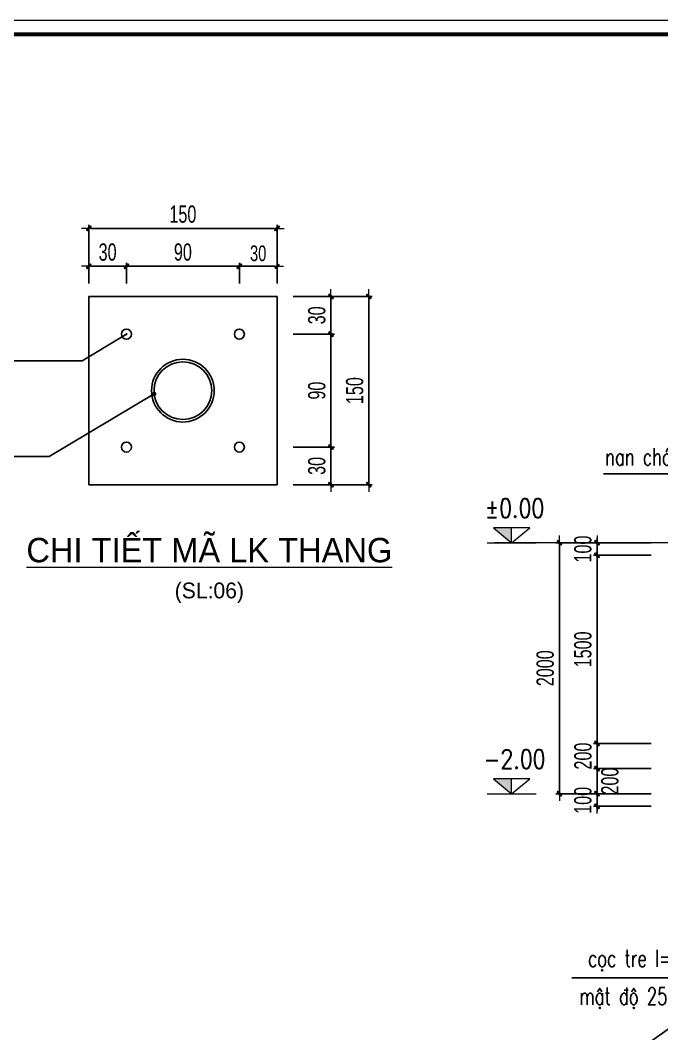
# Model space of a CAD drawing. Header units: millimetres. Extents: x 142758 to 365363, y -504867 to -415100.
# Drawn here: x 227710 to 232822, y -470558 to -462482 of the extents above; entities that cross this region are included whole.
import ezdxf
from ezdxf.enums import TextEntityAlignment as Align

# ---------------------------------------------------------------- set-up
doc = ezdxf.new("R2010")
doc.units = ezdxf.units.MM
doc.header["$LTSCALE"] = 20
doc.header["$MEASUREMENT"] = 0
doc.header["$PDMODE"] = 32
doc.linetypes.add('CENTERX2', pattern=[4, 2.5, -0.5, 0.5, -0.5])
doc.linetypes.add('DASHDOT', pattern=[1, 0.5, -0.25, 0, -0.25])
doc.layers.get('Defpoints').update_dxf_attribs({"color": 1})
for name, color, linetype, lineweight in [('EG Text2', 7, 'Continuous', 18), ('LC Dim', 8, 'Continuous', 18), ('LC Net thay', 7, 'Continuous', 25), ('LC Net truc', 8, 'DASHDOT', 13), ('LC Text1', 3, 'Continuous', 20), ('LC Text2', 7, 'Continuous', 25), ('TEXT2', 7, 'Continuous', 18)]:
    doc.layers.add(name, color=color, linetype=linetype, lineweight=lineweight)
doc.layers.add('KCS_Plotter', color=11, linetype='Continuous', plot=False)
doc.layers.add('Khungten_LCDI', color=7, linetype='Continuous')
doc.styles.add('EG 1', font='VHAVANB.TTF')
doc.styles.add('EG Hai', font='VHAVANB.TTF')
doc.styles.add('HOATBIF', font='hoatbif.shx', dxfattribs={"width": 0.7})
doc.styles.add('Khungten', font='VHAVAN.TTF', dxfattribs={"width": 0.9, "height": 5000})
doc.styles.add('LC 1', font='VHAVANB.TTF')
doc.styles.add('LC 3', font='vnsimli.shx', dxfattribs={"width": 0.75})
doc.styles.add('T1', font='Vnsimli.shx', dxfattribs={"width": 0.8})
doc.styles.add('Title', font='VHBLACK.TTF', dxfattribs={"width": 0.8})
doc.dimstyles.new('1-100', dxfattribs={"dimscale": 100, "dimtxt": 2.5, "dimasz": 0.35, "dimexe": 0.5, "dimexo": 0, "dimgap": 0.8, "dimtad": 1, "dimdec": 0, "dimzin": 0, "dimdsep": 46, "dimtxsty": 'HOATBIF', "dimblk1": 'DOT', "dimblk2": 'DOT', "dimsah": 1, "dimcen": -1, "dimdle": 1, "dimclrd": 256, "dimclre": 256, "dimclrt": 4, "dimadec": 3, "dimazin": 2, "dimtfac": 0.333333, "dimtdec": 0, "dimtix": 1, "dimtmove": 2, "dimatfit": 3, "dimldrblk": 'DOT', "dimfxl": 1, "dimtvp": 0.833333, "dimtolj": 1, "dimtzin": 0, "dimarcsym": 0})
doc.dimstyles.new('1-100(1-50)', dxfattribs={"dimscale": 50, "dimtxt": 2.5, "dimasz": 0.35, "dimexe": 0.5, "dimexo": 0, "dimgap": 0.8, "dimtad": 1, "dimdec": 0, "dimzin": 0, "dimdsep": 46, "dimtxsty": 'HOATBIF', "dimblk1": 'DOT', "dimblk2": 'DOT', "dimsah": 1, "dimcen": -1, "dimdle": 1, "dimclrd": 256, "dimclre": 256, "dimclrt": 4, "dimadec": 3, "dimazin": 2, "dimtfac": 0.333333, "dimtdec": 0, "dimtix": 1, "dimtmove": 2, "dimatfit": 3, "dimldrblk": 'DOT', "dimfxl": 1, "dimtvp": 0.833333, "dimtolj": 1, "dimtzin": 0, "dimarcsym": 0})
doc.dimstyles.new('MONG', dxfattribs={"dimscale": 50, "dimtxt": 2.5, "dimasz": 0.35, "dimexe": 0.5, "dimexo": 0, "dimgap": 0.8, "dimtad": 1, "dimdec": 0, "dimzin": 0, "dimdsep": 46, "dimtxsty": 'HOATBIF', "dimblk1": 'DOT', "dimblk2": 'DOT', "dimsah": 1, "dimcen": -1, "dimdle": 1, "dimclrd": 256, "dimclre": 256, "dimclrt": 4, "dimadec": 3, "dimazin": 2, "dimtfac": 0.333333, "dimtdec": 0, "dimtix": 1, "dimtmove": 2, "dimatfit": 3, "dimldrblk": 'DOT', "dimfxl": 1, "dimtvp": 0.833333, "dimtolj": 1, "dimtzin": 0, "dimarcsym": 0})

# ---------------------------------------------------------------- blocks, each defined once
blk = doc.blocks.new('DOT')
at = {"layer": 'LC Dim', "color": 4}
blk.add_line((-1, -1), (1, 1), dxfattribs=at)
at = {"layer": 'LC Dim'}
blk.add_line((-3, 0), (3, 0), dxfattribs=at)
at = {"layer": 'LC Dim', "color": 4}
blk.add_lwpolyline([(0.5, 1), (-1, -0.5), (-0.5, -1), (1, 0.5)], close=True, dxfattribs=at)
blk = doc.blocks.new('*D108')
at = {"layer": 'Defpoints', "color": 0, "ltscale": 2, "transparency": 16777216}
for p in [(232738.8, -466645.5), (232306.9, -466745.5), (232738.8, -466745.5)]:
    blk.add_point(p, dxfattribs=at)
at = {"layer": 'LC Dim', "lineweight": -2, "ltscale": 2, "transparency": 16777216}
for p, q in [((232738.8, -466645.5), (232279.4, -466645.5)), ((232306.9, -466626.3), (232306.9, -466607)), ((232306.9, -466645.5), (232306.9, -466745.5)), ((232738.8, -466745.5), (232279.4, -466745.5)), ((232306.9, -466764.8), (232306.9, -466784))]:
    blk.add_line(p, q, dxfattribs=at)
at = {"layer": 'LC Dim', "lineweight": -2, "ltscale": 2, "transparency": 16777216, "xscale": 19.25, "yscale": 19.25, "zscale": 19.25}
for p, rotation in [((232306.9, -466645.5), 270), ((232306.9, -466745.5), 90)]:
    blk.add_blockref('DOT', p, dxfattribs=dict(at, rotation=rotation))
at = {"layer": 'LC Dim', "color": 4, "ltscale": 2, "transparency": 16777216, "insert": (232194.1, -466695.5), "char_height": 137.5, "attachment_point": 5, "rotation": 90, "style": 'HOATBIF'}
blk.add_mtext('\\A1;100', dxfattribs=at)
blk = doc.blocks.new('_Dot')
at = {"color": 0, "linetype": 'ByBlock', "lineweight": -2}
blk.add_line((-0.5, 0), (-1, 0), dxfattribs=at)
at = {"color": 0, "linetype": 'ByBlock', "const_width": 0.5}
blk.add_lwpolyline([(-0.25, 0, 1), (0.25, 0, 1)], format="xyb", close=True, dxfattribs=at)
blk = doc.blocks.new('*D110')
at = {"layer": 'Defpoints', "color": 0, "ltscale": 2, "transparency": 16777216}
for p in [(232738.8, -468245.5), (232306.9, -468445.5), (232738.8, -468445.5)]:
    blk.add_point(p, dxfattribs=at)
at = {"layer": 'LC Dim', "lineweight": -2, "ltscale": 2, "transparency": 16777216}
for p, q in [((232738.8, -468245.5), (232279.4, -468245.5)), ((232306.9, -468264.8), (232306.9, -468426.3)), ((232738.8, -468445.5), (232279.4, -468445.5))]:
    blk.add_line(p, q, dxfattribs=at)
at = {"layer": 'LC Dim', "lineweight": -2, "ltscale": 2, "transparency": 16777216, "xscale": 19.25, "yscale": 19.25, "zscale": 19.25}
for p, rotation in [((232306.9, -468245.5), 90), ((232306.9, -468445.5), 270)]:
    blk.add_blockref('DOT', p, dxfattribs=dict(at, rotation=rotation))
at = {"layer": 'LC Dim', "color": 4, "ltscale": 2, "transparency": 16777216, "insert": (232194.8, -468345.5), "char_height": 137.5, "attachment_point": 5, "rotation": 90, "style": 'HOATBIF'}
blk.add_mtext('\\A1;200', dxfattribs=at)
blk = doc.blocks.new('*D111')
at = {"layer": 'Defpoints', "color": 0, "ltscale": 2, "transparency": 16777216}
for p in [(232738.8, -468445.5), (232306.9, -468645.5), (232738.8, -468645.5)]:
    blk.add_point(p, dxfattribs=at)
at = {"layer": 'LC Dim', "lineweight": -2, "ltscale": 2, "transparency": 16777216}
for p, q in [((232738.8, -468445.5), (232279.4, -468445.5)), ((232306.9, -468464.8), (232306.9, -468626.3)), ((232738.8, -468645.5), (232279.4, -468645.5))]:
    blk.add_line(p, q, dxfattribs=at)
at = {"layer": 'LC Dim', "lineweight": -2, "ltscale": 2, "transparency": 16777216, "xscale": 19.25, "yscale": 19.25, "zscale": 19.25}
for p, rotation in [((232306.9, -468445.5), 90), ((232306.9, -468645.5), 270)]:
    blk.add_blockref('DOT', p, dxfattribs=dict(at, rotation=rotation))
at = {"layer": 'LC Dim', "color": 4, "ltscale": 2, "transparency": 16777216, "insert": (232409.4, -468544.7), "char_height": 137.5, "attachment_point": 5, "rotation": 90, "style": 'HOATBIF'}
blk.add_mtext('\\A1;200', dxfattribs=at)
blk = doc.blocks.new('*D112')
at = {"layer": 'Defpoints', "color": 0, "ltscale": 2, "transparency": 16777216}
for p in [(232738.8, -468645.5), (232306.9, -468745.5), (232738.8, -468745.5)]:
    blk.add_point(p, dxfattribs=at)
at = {"layer": 'LC Dim', "lineweight": -2, "ltscale": 2, "transparency": 16777216}
for p, q in [((232738.8, -468645.5), (232279.4, -468645.5)), ((232306.9, -468626.3), (232306.9, -468607)), ((232306.9, -468645.5), (232306.9, -468745.5)), ((232738.8, -468745.5), (232279.4, -468745.5)), ((232306.9, -468764.8), (232306.9, -468784))]:
    blk.add_line(p, q, dxfattribs=at)
at = {"layer": 'LC Dim', "lineweight": -2, "ltscale": 2, "transparency": 16777216, "xscale": 19.25, "yscale": 19.25, "zscale": 19.25}
for p, rotation in [((232306.9, -468645.5), 270), ((232306.9, -468745.5), 90)]:
    blk.add_blockref('DOT', p, dxfattribs=dict(at, rotation=rotation))
at = {"layer": 'LC Dim', "color": 4, "ltscale": 2, "transparency": 16777216, "insert": (232194, -468698.2), "char_height": 137.5, "attachment_point": 5, "rotation": 90, "style": 'HOATBIF'}
blk.add_mtext('\\A1;100', dxfattribs=at)
blk = doc.blocks.new('*D113')
at = {"layer": 'Defpoints', "color": 0, "ltscale": 2, "transparency": 16777216}
for p in [(232738.8, -466645.5), (232006.9, -468645.5), (232738.8, -468645.5)]:
    blk.add_point(p, dxfattribs=at)
at = {"layer": 'LC Dim', "lineweight": -2, "ltscale": 2, "transparency": 16777216}
for p, q in [((232738.8, -466645.5), (231979.4, -466645.5)), ((232006.9, -466664.8), (232006.9, -468626.3)), ((232738.8, -468645.5), (231979.4, -468645.5))]:
    blk.add_line(p, q, dxfattribs=at)
at = {"layer": 'LC Dim', "lineweight": -2, "ltscale": 2, "transparency": 16777216, "xscale": 19.25, "yscale": 19.25, "zscale": 19.25}
for p, rotation in [((232006.9, -466645.5), 90), ((232006.9, -468645.5), 270)]:
    blk.add_blockref('DOT', p, dxfattribs=dict(at, rotation=rotation))
at = {"layer": 'LC Dim', "color": 4, "ltscale": 2, "transparency": 16777216, "insert": (231894.1, -467645.5), "char_height": 137.5, "attachment_point": 5, "rotation": 90, "style": 'HOATBIF'}
blk.add_mtext('\\A1;2000', dxfattribs=at)
blk = doc.blocks.new('*D154')
at = {"layer": 'Defpoints', "color": 0, "ltscale": 2, "transparency": 16777216}
for p in [(232306.9, -466745.5), (232738.8, -466745.5), (232738.8, -468245.5)]:
    blk.add_point(p, dxfattribs=at)
at = {"layer": 'LC Dim', "lineweight": -2, "ltscale": 2, "transparency": 16777216}
for p, q in [((232738.8, -466745.5), (232279.4, -466745.5)), ((232306.9, -468226.3), (232306.9, -466764.8)), ((232738.8, -468245.5), (232279.4, -468245.5))]:
    blk.add_line(p, q, dxfattribs=at)
at = {"layer": 'LC Dim', "lineweight": -2, "ltscale": 2, "transparency": 16777216, "xscale": 19.25, "yscale": 19.25, "zscale": 19.25}
for p, rotation in [((232306.9, -466745.5), 90), ((232306.9, -468245.5), 270)]:
    blk.add_blockref('DOT', p, dxfattribs=dict(at, rotation=rotation))
at = {"layer": 'LC Dim', "color": 4, "ltscale": 2, "transparency": 16777216, "insert": (232194.1, -467495.5), "char_height": 137.5, "attachment_point": 5, "rotation": 90, "style": 'HOATBIF'}
blk.add_mtext('\\A1;1500', dxfattribs=at)
blk = doc.blocks.new('*D155')
at = {"layer": 'Defpoints', "color": 0, "ltscale": 2, "transparency": 16777216}
for p in [(228256.2, -464442.3), (228256.2, -464578.5), (228556.2, -464578.5)]:
    blk.add_point(p, dxfattribs=at)
at = {"layer": 'LC Dim', "lineweight": -2, "ltscale": 2, "transparency": 16777216}
for p, q in [((228256.2, -464578.5), (228256.2, -464414.8)), ((228536.9, -464442.3), (228275.4, -464442.3)), ((228556.2, -464578.5), (228556.2, -464414.8))]:
    blk.add_line(p, q, dxfattribs=at)
at = {"layer": 'LC Dim', "lineweight": -2, "ltscale": 2, "transparency": 16777216, "xscale": 19.25, "yscale": 19.25, "zscale": 19.25, "rotation": 180}
blk.add_blockref('DOT', (228256.2, -464442.3), dxfattribs=at)
at = {"layer": 'LC Dim', "lineweight": -2, "ltscale": 2, "transparency": 16777216, "xscale": 19.25, "yscale": 19.25, "zscale": 19.25}
blk.add_blockref('DOT', (228556.2, -464442.3), dxfattribs=at)
at = {"layer": 'LC Dim', "color": 4, "ltscale": 2, "transparency": 16777216, "insert": (228406.2, -464329.6), "char_height": 137.5, "attachment_point": 5, "style": 'HOATBIF'}
blk.add_mtext('\\A1;30', dxfattribs=at)
blk = doc.blocks.new('*D156')
at = {"layer": 'Defpoints', "color": 0, "ltscale": 2, "transparency": 16777216}
for p in [(229456.2, -464442.3), (228556.2, -464578.5), (229456.2, -464578.5)]:
    blk.add_point(p, dxfattribs=at)
at = {"layer": 'LC Dim', "lineweight": -2, "ltscale": 2, "transparency": 16777216}
for p, q in [((228556.2, -464578.5), (228556.2, -464414.8)), ((228575.4, -464442.3), (229436.9, -464442.3)), ((229456.2, -464578.5), (229456.2, -464414.8))]:
    blk.add_line(p, q, dxfattribs=at)
at = {"layer": 'LC Dim', "lineweight": -2, "ltscale": 2, "transparency": 16777216, "xscale": 19.25, "yscale": 19.25, "zscale": 19.25, "rotation": 180}
blk.add_blockref('DOT', (228556.2, -464442.3), dxfattribs=at)
at = {"layer": 'LC Dim', "lineweight": -2, "ltscale": 2, "transparency": 16777216, "xscale": 19.25, "yscale": 19.25, "zscale": 19.25}
blk.add_blockref('DOT', (229456.2, -464442.3), dxfattribs=at)
at = {"layer": 'LC Dim', "color": 4, "ltscale": 2, "transparency": 16777216, "insert": (229006.2, -464329.6), "char_height": 137.5, "attachment_point": 5, "style": 'HOATBIF'}
blk.add_mtext('\\A1;90', dxfattribs=at)
blk = doc.blocks.new('*D157')
at = {"layer": 'Defpoints', "color": 0, "ltscale": 2, "transparency": 16777216}
for p in [(229756.2, -464442.3), (229456.2, -464578.5), (229756.2, -464578.5)]:
    blk.add_point(p, dxfattribs=at)
at = {"layer": 'LC Dim', "lineweight": -2, "ltscale": 2, "transparency": 16777216}
for p, q in [((229456.2, -464578.5), (229456.2, -464417.3)), ((229473.7, -464442.3), (229738.7, -464442.3)), ((229756.2, -464578.5), (229756.2, -464417.3))]:
    blk.add_line(p, q, dxfattribs=at)
at = {"layer": 'LC Dim', "lineweight": -2, "ltscale": 2, "transparency": 16777216, "xscale": 17.5, "yscale": 17.5, "zscale": 17.5, "rotation": 180}
blk.add_blockref('DOT', (229456.2, -464442.3), dxfattribs=at)
at = {"layer": 'LC Dim', "lineweight": -2, "ltscale": 2, "transparency": 16777216, "xscale": 17.5, "yscale": 17.5, "zscale": 17.5}
blk.add_blockref('DOT', (229756.2, -464442.3), dxfattribs=at)
at = {"layer": 'LC Dim', "color": 4, "ltscale": 2, "transparency": 16777216, "insert": (229606.2, -464339.8), "char_height": 125, "attachment_point": 5, "style": 'HOATBIF'}
blk.add_mtext('\\A1;30', dxfattribs=at)
blk = doc.blocks.new('*D158')
at = {"layer": 'Defpoints', "color": 0, "ltscale": 2, "transparency": 16777216}
for p in [(229756.2, -464140.3), (228256.2, -464578.5), (229756.2, -464578.5)]:
    blk.add_point(p, dxfattribs=at)
at = {"layer": 'LC Dim', "lineweight": -2, "ltscale": 2, "transparency": 16777216}
for p, q in [((228256.2, -464578.5), (228256.2, -464112.8)), ((228275.4, -464140.3), (229736.9, -464140.3)), ((229756.2, -464578.5), (229756.2, -464112.8))]:
    blk.add_line(p, q, dxfattribs=at)
at = {"layer": 'LC Dim', "lineweight": -2, "ltscale": 2, "transparency": 16777216, "xscale": 19.25, "yscale": 19.25, "zscale": 19.25, "rotation": 180}
blk.add_blockref('DOT', (228256.2, -464140.3), dxfattribs=at)
at = {"layer": 'LC Dim', "lineweight": -2, "ltscale": 2, "transparency": 16777216, "xscale": 19.25, "yscale": 19.25, "zscale": 19.25}
blk.add_blockref('DOT', (229756.2, -464140.3), dxfattribs=at)
at = {"layer": 'LC Dim', "color": 4, "ltscale": 2, "transparency": 16777216, "insert": (229006.2, -464027.5), "char_height": 137.5, "attachment_point": 5, "style": 'HOATBIF'}
blk.add_mtext('\\A1;150', dxfattribs=at)
blk = doc.blocks.new('*D159')
at = {"layer": 'Defpoints', "color": 0, "ltscale": 2, "transparency": 16777216}
for p in [(229886, -465883.2), (229886, -466183.2), (230186.2, -466183.2)]:
    blk.add_point(p, dxfattribs=at)
at = {"layer": 'LC Dim', "lineweight": -2, "ltscale": 2, "transparency": 16777216}
for p, q in [((229886, -465883.2), (230213.7, -465883.2)), ((230186.2, -465902.4), (230186.2, -466163.9)), ((229886, -466183.2), (230213.7, -466183.2))]:
    blk.add_line(p, q, dxfattribs=at)
at = {"layer": 'LC Dim', "lineweight": -2, "ltscale": 2, "transparency": 16777216, "xscale": 19.25, "yscale": 19.25, "zscale": 19.25}
for p, rotation in [((230186.2, -465883.2), 90), ((230186.2, -466183.2), 270)]:
    blk.add_blockref('DOT', p, dxfattribs=dict(at, rotation=rotation))
at = {"layer": 'LC Dim', "color": 4, "ltscale": 2, "transparency": 16777216, "insert": (230073.5, -466033.2), "char_height": 137.5, "attachment_point": 5, "rotation": 90, "style": 'HOATBIF'}
blk.add_mtext('\\A1;30', dxfattribs=at)
blk = doc.blocks.new('*D160')
at = {"layer": 'Defpoints', "color": 0, "ltscale": 2, "transparency": 16777216}
for p in [(229886, -464983.2), (230186.2, -464983.2), (229886, -465883.2)]:
    blk.add_point(p, dxfattribs=at)
at = {"layer": 'LC Dim', "lineweight": -2, "ltscale": 2, "transparency": 16777216}
for p, q in [((229886, -464983.2), (230213.7, -464983.2)), ((230186.2, -465863.9), (230186.2, -465002.4)), ((229886, -465883.2), (230213.7, -465883.2))]:
    blk.add_line(p, q, dxfattribs=at)
at = {"layer": 'LC Dim', "lineweight": -2, "ltscale": 2, "transparency": 16777216, "xscale": 19.25, "yscale": 19.25, "zscale": 19.25}
for p, rotation in [((230186.2, -464983.2), 90), ((230186.2, -465883.2), 270)]:
    blk.add_blockref('DOT', p, dxfattribs=dict(at, rotation=rotation))
at = {"layer": 'LC Dim', "color": 4, "ltscale": 2, "transparency": 16777216, "insert": (230073.5, -465433.2), "char_height": 137.5, "attachment_point": 5, "rotation": 90, "style": 'HOATBIF'}
blk.add_mtext('\\A1;90', dxfattribs=at)
blk = doc.blocks.new('*D161')
at = {"layer": 'Defpoints', "color": 0, "ltscale": 2, "transparency": 16777216}
for p in [(229886, -464683.2), (230186.2, -464683.2), (229886, -464983.2)]:
    blk.add_point(p, dxfattribs=at)
at = {"layer": 'LC Dim', "lineweight": -2, "ltscale": 2, "transparency": 16777216}
for p, q in [((229886, -464683.2), (230213.7, -464683.2)), ((230186.2, -464963.9), (230186.2, -464702.4)), ((229886, -464983.2), (230213.7, -464983.2))]:
    blk.add_line(p, q, dxfattribs=at)
at = {"layer": 'LC Dim', "lineweight": -2, "ltscale": 2, "transparency": 16777216, "xscale": 19.25, "yscale": 19.25, "zscale": 19.25}
for p, rotation in [((230186.2, -464683.2), 90), ((230186.2, -464983.2), 270)]:
    blk.add_blockref('DOT', p, dxfattribs=dict(at, rotation=rotation))
at = {"layer": 'LC Dim', "color": 4, "ltscale": 2, "transparency": 16777216, "insert": (230073.5, -464833.2), "char_height": 137.5, "attachment_point": 5, "rotation": 90, "style": 'HOATBIF'}
blk.add_mtext('\\A1;30', dxfattribs=at)
blk = doc.blocks.new('*D162')
at = {"layer": 'Defpoints', "color": 0, "ltscale": 2, "transparency": 16777216}
for p in [(229886, -464683.2), (230488.3, -464683.2), (229886, -466183.2)]:
    blk.add_point(p, dxfattribs=at)
at = {"layer": 'LC Dim', "lineweight": -2, "ltscale": 2, "transparency": 16777216}
for p, q in [((229886, -464683.2), (230515.8, -464683.2)), ((230488.3, -466163.9), (230488.3, -464702.4)), ((229886, -466183.2), (230515.8, -466183.2))]:
    blk.add_line(p, q, dxfattribs=at)
at = {"layer": 'LC Dim', "lineweight": -2, "ltscale": 2, "transparency": 16777216, "xscale": 19.25, "yscale": 19.25, "zscale": 19.25}
for p, rotation in [((230488.3, -464683.2), 90), ((230488.3, -466183.2), 270)]:
    blk.add_blockref('DOT', p, dxfattribs=dict(at, rotation=rotation))
at = {"layer": 'LC Dim', "color": 4, "ltscale": 2, "transparency": 16777216, "insert": (230375.5, -465433.2), "char_height": 137.5, "attachment_point": 5, "rotation": 90, "style": 'HOATBIF'}
blk.add_mtext('\\A1;150', dxfattribs=at)
blk = doc.blocks.new('TIEUDE2')
at = {"layer": 'LC Text2', "color": 7, "style": 'LC 1'}
blk.add_attdef('%%UTIªU§Ò', text='', height=3.5, dxfattribs=at).set_placement((0, 0), align=Align.BOTTOM_CENTER)
blk.add_attdef('TL', text='', height=2.2, dxfattribs=at).set_placement((0, -1.8), align=Align.TOP_CENTER)
blk = doc.blocks.new('Caodo1')
at = {"layer": 'LC Text1'}
blk.add_hatch(color=256, dxfattribs=at).paths.add_polyline_path([(0, 200), (0, 0), (243, 200)])
for p, q in [((0, 0), (0, 200)), ((324, 0), (-324, 0))]:
    blk.add_line(p, q, dxfattribs=at)
blk.add_lwpolyline([(-243, 200), (243, 200), (0, 0), (0, 0)], close=True, dxfattribs=at)
at = {"layer": 'LC Text1', "style": 'T1', "width": 0.8}
blk.add_attdef('%%P0,00', text='', height=250, dxfattribs=at).set_placement((-39, 460), align=Align.MIDDLE_CENTER)
blk = doc.blocks.new('Nha o can bo nhan vien Trung doan')
at = {"layer": 'Defpoints', "lineweight": 0}
blk.add_lwpolyline([(-1200, -14850), (-1200, 14850), (40800, 14850), (40800, -14850)], close=True, dxfattribs=at)
at = {"layer": 'Khungten_LCDI', "color": 5, "lineweight": 60}
blk.add_lwpolyline([(0, -14650), (0, 14650), (40600, 14650), (40600, -14650)], close=True, dxfattribs=at)
at = {"color": 7, "style": 'Khungten', "width": 0.8}
for tag, p in [('REVISION', (39499, -10746)), ('NGAYHT', (39546, -11609))]:
    blk.add_attdef(tag, text='', height=200, dxfattribs=at).set_placement(p, align=Align.CENTER)
at = {"layer": 'LC Text1', "style": 'Title', "width": 1.485915}
for tag, p, p2 in [('TENBANVE1', (36913, -8886), (40339, -8886)), ('TENBANVE2', (36913, -9562), (40339, -9562))]:
    blk.add_attdef(tag, text='', height=250, dxfattribs=at).set_placement(p, p2, align=Align.FIT)
at = {"layer": 'LC Text1', "style": 'Title', "width": 0.7}
blk.add_attdef('SOBANVE', text='', height=250, dxfattribs=at).set_placement((39562, -13896), align=Align.CENTER)

msp = doc.modelspace()

# ---------------------------------------------------------------- linework, layer by layer
at = {"layer": 'KCS_Plotter', "ltscale": 2}
msp.add_line((221141.3, -478816.8), (244241.3, -462481.8), dxfattribs=at)
at = {"layer": 'LC Net thay', "ltscale": 2}
msp.add_lwpolyline([(228256.2, -466183.2), (229756.2, -466183.2), (229756.2, -464683.2), (228256.2, -464683.2)], close=True, dxfattribs=at)
for centre, radius in [((228556.2, -464983.2), 40), ((229456.2, -464983.2), 40), ((229006.2, -465433.2), 250), ((229006.2, -465433.2), 230), ((228556.2, -465883.2), 40), ((229456.2, -465883.2), 40)]:
    msp.add_circle(centre, radius, dxfattribs=at)
at = {"layer": 'LC Net truc', "linetype": 'CENTERX2', "ltscale": 200}
msp.add_line((233263.4, -466645.5), (231489.6, -466645.5), dxfattribs=at)

# ---------------------------------------------------------------- block references
at = {"layer": 'EG Text2'}
ref = msp.add_blockref('TIEUDE2', (229216.9, -466859.6, 0), dxfattribs=dict(at, xscale=57.21464616110398, yscale=57.21464616110398, zscale=57.21464616110398))
ref.add_attrib('%%UTIªU§Ò', '%%Uchi tiÕt m· lk thang', dxfattribs={"layer": 'TEXT2', "color": 7, "height": 194.309, "style": 'EG 1'}).set_placement((229216.9, -466859.6, 0), align=Align.BOTTOM_CENTER)
ref.add_attrib('TL', '(sl:06)', dxfattribs={"layer": 'TEXT2', "color": 7, "height": 125.87, "style": 'EG Hai'}).set_placement((229216.9, -466962.6, 0), align=Align.TOP_CENTER)
at = {"layer": 'LC Net thay', "xscale": 0.55, "yscale": 0.55, "zscale": 0.55}
msp.add_blockref('Nha o can bo nhan vien Trung doan', (221801.3, -470649.3), dxfattribs=at)
at = {"layer": 'LC Text1'}
ref = msp.add_blockref('Caodo1', (231626.2, -466645.5), dxfattribs=dict(at, xscale=-0.6, yscale=0.6, zscale=0.6))
ref.add_attrib('%%P0,00', '%%P0.00', dxfattribs={"layer": 'LC Text2', "color": 4, "height": 150, "style": 'T1', "width": 0.8}).set_placement((231649.7, -466369.8), align=Align.MIDDLE_CENTER)
ref = msp.add_blockref('Caodo1', (231626.2, -468645.5), dxfattribs=dict(at, xscale=-0.6, yscale=0.6, zscale=0.6))
ref.add_attrib('%%P0,00', '-2.00', dxfattribs={"layer": 'LC Text2', "color": 4, "height": 150, "style": 'T1', "width": 0.8}).set_placement((231649.7, -468369.8), align=Align.MIDDLE_CENTER)

# ---------------------------------------------------------------- texts
at = {"layer": 'LC Text1', "color": 3, "style": 'LC 3', "width": 0.7}
for s, p in [('nan chíp inox 600x1000', (232371.6, -466028.8)), ('cäc tre l=2.7m', (232234.5, -470025.7)), ('mËt ®é 25 cäc/1m2', (232165.3, -470327.3))]:
    msp.add_text(s, height=137, dxfattribs=at).set_placement(p)

# ---------------------------------------------------------------- dimensions: what is measured, and where the dimension line sits
at = {"layer": 'LC Dim', "ltscale": 2}
for base, p1, p2, override, picture, middle in [((229756.2, -464140.3), (228256.2, -464578.5), (229756.2, -464578.5), {"dimscale": 55, "dimlfac": 0.1}, '*D158', (229006.2, -464027.5)), ((228256.2, -464442.3), (228556.2, -464578.5), (228256.2, -464578.5), {"dimscale": 55, "dimlfac": 0.1}, '*D155', (228406.2, -464329.6)), ((229456.2, -464442.3), (228556.2, -464578.5), (229456.2, -464578.5), {"dimscale": 55, "dimlfac": 0.1}, '*D156', (229006.2, -464329.6)), ((229756.2, -464442.3), (229456.2, -464578.5), (229756.2, -464578.5), {"dimlfac": 0.1}, '*D157', (229606.2, -464339.8))]:
    dim = msp.add_linear_dim(base=base, p1=p1, p2=p2, dimstyle='MONG', override=override, dxfattribs=at)
    dim.commit()
    dim.dimension.update_dxf_attribs({"geometry": picture, "text_midpoint": middle})
for base, p1, p2, override, picture, middle in [((230186.2, -464683.2), (229886, -464983.2), (229886, -464683.2), {"dimscale": 55, "dimlfac": 0.1}, '*D161', (230073.5, -464833.2)), ((230488.3, -464683.2), (229886, -466183.2), (229886, -464683.2), {"dimscale": 55, "dimlfac": 0.1}, '*D162', (230375.5, -465433.2)), ((230186.2, -464983.2), (229886, -465883.2), (229886, -464983.2), {"dimscale": 55, "dimlfac": 0.1}, '*D160', (230073.5, -465433.2)), ((230186.2, -466183.2), (229886, -465883.2), (229886, -466183.2), {"dimscale": 55, "dimlfac": 0.1}, '*D159', (230073.5, -466033.2)), ((232306.9, -466745.5), (232738.8, -466645.5), (232738.8, -466745.5), {"dimscale": 55}, '*D108', (232194.1, -466695.5)), ((232006.9, -468645.5), (232738.8, -466645.5), (232738.8, -468645.5), {"dimscale": 55}, '*D113', (231894.1, -467645.5)), ((232306.9, -466745.5), (232738.8, -468245.5), (232738.8, -466745.5), {"dimscale": 55}, '*D154', (232194.1, -467495.5))]:
    dim = msp.add_linear_dim(base=base, p1=p1, p2=p2, angle=90, dimstyle='MONG', override=override, dxfattribs=at)
    dim.commit()
    dim.dimension.update_dxf_attribs({"geometry": picture, "text_midpoint": middle})
for base, p1, p2, picture, middle in [((232306.9, -468445.5), (232738.8, -468245.5), (232738.8, -468445.5), '*D110', (232194.8, -468345.5)), ((232306.9, -468645.5), (232738.8, -468445.5), (232738.8, -468645.5), '*D111', (232409.4, -468544.7)), ((232306.9, -468745.5), (232738.8, -468645.5), (232738.8, -468745.5), '*D112', (232194, -468698.2))]:
    dim = msp.add_linear_dim(base=base, p1=p1, p2=p2, angle=90, dimstyle='MONG', override={"dimscale": 55}, dxfattribs=at)
    dim.commit()
    dim.dimension.update_dxf_attribs({"geometry": picture, "text_midpoint": middle, "dimtype": 160})

# ---------------------------------------------------------------- leaders
msp.add_leader([(228556.2, -464983.2), (228202.7, -465196.9), (225601.5, -465196.9)], dimstyle='MONG', override={"dimlfac": 0.5}, dxfattribs=at)
at = {"layer": 'LC Dim', "ltscale": 500}
msp.add_leader([(228777.7, -465459.6), (227939.3, -465959.1), (226726.9, -465959.1)], dimstyle='1-100', override={"dimscale": 100, "dimtxt": 2.5, "dimgap": 0.7, "dimlfac": 0.5, "dimfxl": 0.5, "dimarcsym": 1}, dxfattribs=at)
at = {"layer": 'LC Dim'}
msp.add_leader([(236592.5, -466108), (234522.8, -466095.5), (232358.5, -466095.5)], dimstyle='1-100(1-50)', override={"dimasz": 1}, dxfattribs=at)
at = {"layer": 'LC Dim', "ltscale": 50}
msp.add_leader([(234219.6, -468920.4), (233819.9, -470112.4), (232105.3, -470112.4)], dimstyle='1-100', override={"dimscale": 82, "dimtxt": 2.2, "dimasz": 2, "dimlfac": 0.166667}, dxfattribs=at)

doc.saveas('drawing.dxf')
